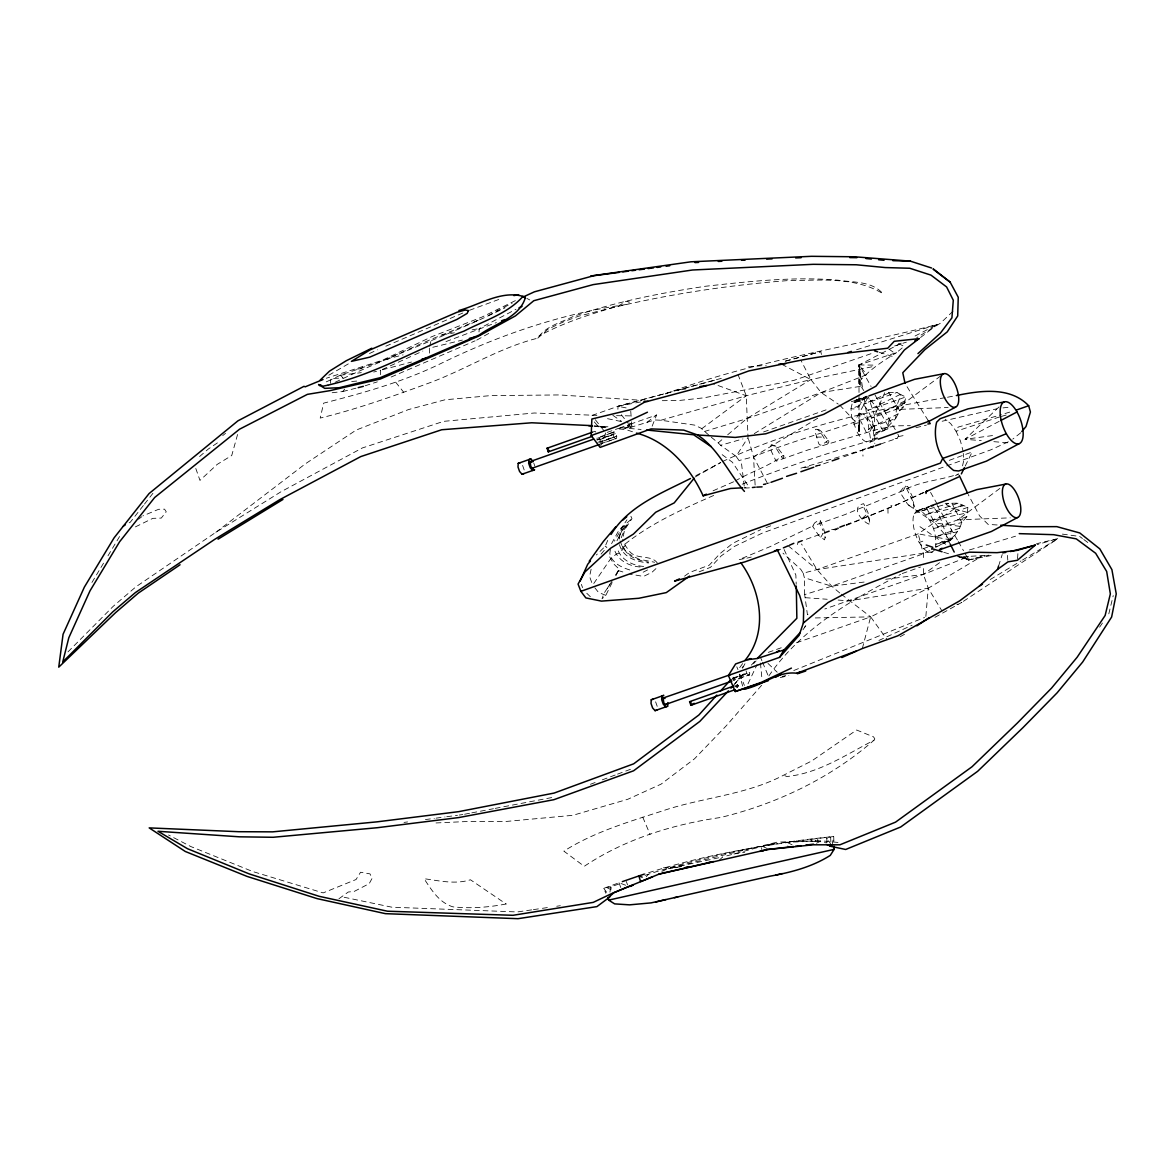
<?xml version="1.0" encoding="UTF-8"?>
<svg xmlns="http://www.w3.org/2000/svg" width="1175" height="1175" viewBox="0 0 1175 1175"><rect width="100%" height="100%" fill="white"/><g stroke="black" fill="none" stroke-linecap="round" stroke-linejoin="round"><path stroke-width="0.75" stroke-dasharray="5 3.75" d="M858.998 418.682L859.013 364.955L902.253 342.63M617.888 409.267L618.021 406.271L721.729 378.247M934.742 549.724L931.922 552.514L927.971 552.103L923.506 548.578L919.188 542.468A22.178 9.371 70.5 0 1 914.341 513.46L917.161 510.684L921.112 511.096C931.804 518.953 937.151 533.832 935.418 546.772L950.061 540.573L952.91 538.223L959.652 528.207L961.826 522.449L966.849 516.662L967.892 507.306L957.992 503.164L945.141 503.355M955.554 475.611L958.536 473.966C940.397 480.56 920.48 480.781 903.369 490.577L844.443 514.797L812.498 526.077L818.711 535.506L824.527 539.839L825.423 535.609L823.484 528.001L820.414 520.863L818.299 520.393L814.716 522.875L812.601 526.048L770.066 546.654L739.031 559.623L745.332 558.433M869.706 522.214L867.899 512.3L863.625 503.664C850.303 506.822 861.348 521.024 868.942 524.138L869.706 522.214L868.81 517.808L863.596 506.924L864.345 504.237M914.121 506.513L912.314 496.614L907.614 486.303L903.928 487.023L899.83 492.031L907.541 504.119L913.357 508.452L914.121 506.513L913.225 502.107L906.865 489.035L907.614 486.303M380.406 374.707L380.641 370.243L373.709 372.049M598.545 437.82L614.29 431.857L597.12 437.923L597.018 439.7L613.027 434.442L613.159 432.253L614.29 431.857L616.728 436.189L616.596 438.378L600.352 444.121M737.43 687.639L737.606 684.702L738.972 687.096M733.538 677.769L749.753 672.599L749.606 674.803L733.582 680.457M1017.55 558.683L1017.961 552.382M957.463 556.48L968.729 559.946L968.993 556.377L988.983 555.202M873.466 435.866L884.716 430.035L895.629 418.564L896.672 406.095L900.858 394.683L896.966 392.45L884.746 392.641L874.597 415.744L874.802 443.518M925.856 616.42L928.25 588.234L923.447 574.413L923.418 567.554M478.989 331.952L479.282 328.589L515.987 309.275M898.449 343.482L904.06 346.39L896.613 352.573L859.013 364.955L859.013 383.417L863.787 390.614M330.366 383.285L330.807 379.804L340.397 375.163L382.433 360.857L431.357 339.223L479.826 319.629M621.267 537.739L626.76 524.079L621.707 528.574L614.408 541.146M610.383 549.43L609.796 553.469C611.764 562.928 621.399 567.363 629.756 569.948M609.928 892.133L610.765 886.831L621.149 883.277M895.673 418.491L899.771 410.795L903.722 406.697L905.808 396.959L900.858 394.683M832.106 845.031L833.721 836.541C769.698 844.12 705.47 853.931 644.032 874.2M623.323 536.197L624.542 529.925L631.974 518.645L630.27 514.87M866.269 397.223C859.322 400.308 861.187 410.853 850.994 408.665L851.464 416.112L856.413 430.564M619.24 539.046L621.443 528.06L626.98 519.805M619.049 538.047L619.695 534.977L626.76 524.079M429.742 346.331L431.357 339.223M857.118 432.121A22.178 9.371 70.5 0 0 872.658 439.391C876.153 425.644 870.352 409.267 859.028 400.748L855.077 400.337L867.121 396.093M962.531 465.843L963.735 460.585L963.28 453.403M615.964 575.133L619.21 569.141L613.6 563.868L608.092 554.057M860.012 413.615L863.522 414.07L866.313 416.17L874.523 427.48L873.833 430.329L865.843 417.903L860.012 413.615L859.938 418.814M1108.818 613.849L1113.224 595.593M828.86 441.154C828.096 450.333 821.325 427.862 815.597 429.316L814.833 431.24C820.326 446.25 816.904 448.586 828.052 440.463L828.86 441.154L821.898 431.871L819.107 429.756L815.597 429.316M771.182 445.017L774.692 445.457L777.483 447.572L783.916 456.018C782.858 464.83 776.91 443.753 771.182 445.017L770.418 446.926L771.329 451.317L776.117 461.188L807.959 449.937L879.943 428.669L896.951 425.791L910.346 425.688M820.414 520.863L819.651 523.551L823.029 530.645M862.332 648.527L870.646 616.875L928.25 588.234L981.874 556.186M237.57 434.5L231.739 455.503L217.14 464.433L199.97 480.399L195.579 467.841M591.113 569.258L589.586 576.572L591.73 582.462M998.559 566.115L1002.216 554.541M797.355 544.539L798.192 542.16M611.587 543.628L619.225 529.631L631.974 518.645M607.725 540.383L605.154 546.375L596.371 554.982M600.719 445.795L605.668 432.914M607.181 432.385L617.8 428.625L630.226 427.494L631.68 423.72L656.619 414.995L651.038 428.919M616.978 540.794L622.706 529.147L627.244 524.843M612.131 580.993L604.038 593.243L602.026 598.809L605.801 595.358L612.454 581.977M748.005 683.821L757.111 664.433M537.798 338.15L548.049 329.147L564.323 321.495L578.482 316.237L618.153 306.205L625.732 301.402L629.198 301.843L628.625 304.193C563.471 313.02 500.08 334.567 441.066 363.428C403.877 381.611 363.589 392.876 323.668 403.143L320.217 418.065C356.231 409.297 391.26 396.886 426.055 384.122C464.096 370.639 498.273 347.918 537.798 338.15C545.42 326.151 560.901 322.655 572.857 316.648C615.788 301.681 660.497 293.06 705.352 286.274C749.474 281.398 793.933 276.36 838.333 280.223C853.402 282.514 871.938 280.972 882.88 293.662C854.592 276.228 818.813 280.473 786.927 280.663C728.089 285.275 669.574 294.088 612.146 307.821C587.103 315.252 561.914 323.419 538.958 336.021M870.058 431.357L872.291 426.804L874.523 427.48M903.369 490.577L905.617 486.024M965.204 466.078L972.122 452.008L947.168 461.099M615.832 575.559L619.21 569.141L615.568 575.045M742.629 668.134L745.156 663.376L742.13 667.914M91.944 582.462L104.193 562.091M107.968 555.819L121.157 533.876M607.343 588.322L611.911 580.949M820.767 537.151L823.205 533.274L801.938 540.794M744.23 486.127L741.601 464.198L736.093 456.341L748.034 437.452L746.242 395.755L738.062 374.678M880.486 444.062L897.083 438.348L898.743 435.822L896.187 431.269M593.786 583.49L610.398 559.109L616.214 554.159L619.196 553.102L623.881 548.402L621.986 544.04M1099.594 627.171L1103.692 621.252M802.936 629.829L806.74 624.366L804.625 627.186M739.677 667.65L742.835 663.332M859.145 381.743C869.588 369.537 883.115 360.916 896.613 352.573M761.65 685.26L726.091 725.974L694.543 758.771L661.114 784.122L627.744 799.294L572.915 815.303L506.322 821.442L467.738 821.487L433.355 823.073M873.965 740.25L874.802 738.972L873.612 736.916L856.604 730.013L811.617 761.018L783.666 775.162C746.712 794.623 704.692 797.208 665.608 809.883C630.872 821.266 594.961 831.371 563.868 851.141L584.254 866.313C624.659 839.288 672.732 824.321 720.613 817.492C776.631 803.891 830.373 778.261 873.965 740.25C846.073 754.6 818.769 773.429 786.795 776.513L783.666 775.162M143.379 505.514L130.263 522.243L127.018 523.918M144.466 504.119L153.205 492.957M768.861 675.919C801.012 628.992 851.141 599.955 900.623 574.413M646.323 876.785L648.38 874.273C708.393 854.607 770.947 842.622 833.721 836.541L833.927 843.004M1020.767 432.767L1012.806 439.083M601.042 554.115L606.887 547.227L605.154 546.375M332.143 392.729L342.659 391.554L345.024 388.763M733.435 685.495L744.407 673.04M751.383 665.109L757.199 658.514M338.943 898.743L348.27 892.016L354.204 891.428L369.229 883.629L372.181 878.21L369.963 873.877L360.563 872.232L356.04 879.532L323.154 892.897L252.772 871.542L190.908 846.587L168.539 834.999M734.772 683.615L744.803 672.937M753.586 663.596L756.098 660.938M784.606 842.313L814.892 841.241L817.668 838.407L817.873 841.153L826.422 842.916L830.681 837.32L830.931 844.296M67.959 651.89L113.167 606.359L135.903 586.839L215.892 532.275L281.148 491.679L362.267 447.983L443.68 421.34L534.375 412.998L596.915 415.363M795.945 841.814L796.914 840.83L797.032 841.755M719.232 860.262L722.64 856.942L671.85 867.884L673.451 865.946L673.848 867.444M952.969 311.272L940.514 323.154L916.794 337.622M999.044 406.903L965.057 439.303L981.257 440.64M655.944 568.627L651.963 572.313L643.533 576.411L629.58 574.076M862.215 518.41L867.047 514.107M954.599 535.492L949.121 540.324L931.437 549.592M199.588 456.532L208.445 448.923L220.048 441.124M711.257 437.188L718.175 442.872L722.243 439.421M727.663 434.809L746.654 418.711L810.853 379.584L874.949 366.145M222.707 435.602L225.527 433.34M920.51 337.533L937.488 324.432C845.765 348.27 751.163 360.828 662.392 395.094M138.532 519.218L141.822 516.706M630.226 427.494L646.911 422.383L656.619 414.995M215.892 532.275L305.192 463.949L356.172 430.065L408.474 409.576L444.884 399.808L490.239 395.637L559.315 394.932L641.976 400.322M625.57 428.302L631.68 423.72L628.228 423M940.705 375.927L895.629 409.532L948.166 407.505M999.866 488.433L957.698 519.879L1010.25 517.837M701.666 428.772L746.242 395.755L810.853 379.584L821.134 392.553L838.245 404.097M684.555 576.161L689.578 572.46L709.259 565.16L719.952 553.675L732.686 543.379L760.68 529.675M939.559 562.707L923.447 574.413L824.821 608.973M328.824 375.192L350.238 362.767M963.368 601.336L1057.97 538.591L1036.556 543.717M754.262 433.634L821.134 392.553L866.724 374.693L859.013 364.955L876.403 365.146M990.158 579.569L1020.987 560.945M1022.529 560.005L1057.97 538.591L1037.026 544.642M817.741 418.227L753.513 456.796L739.721 460.35M695.292 476.918L720.789 462.495L695.262 475.978M488.227 315.532L512.153 303.15M476.742 340.118L491.958 331.644M900.094 636.762L904.853 634.118M934.933 617.345L961.855 602.349L956.876 604.64M335.154 382.286C390.82 355.496 449.555 335.125 505.074 307.821M999.147 421.355L965.057 439.303L995.548 435.161M929.822 550.443L923.359 553.822L831.724 586.207L804.669 594.594L807.445 614.76L810.912 613.6M915.061 336.006L937.488 324.432L856.531 349.768M904.794 400.939L871.307 418.153L903.722 406.697M643.166 572.196L647.543 569.948M898.185 413.776L873.451 426.393L895.629 418.564M1008.326 441.8L990.877 449.819L762.546 532.995L734.404 546.419L721.2 555.893L710.478 567.334L695.894 573.106M735.109 481.016C750.781 471.851 769.405 466.152 783.152 455.386L783.916 456.018M816.434 843.283L820.62 841.153M515.37 300.624L481.882 317.103L431.945 336.623L382.565 360.152L326.312 378.247M900.358 394.389L867.811 410.383L905.808 396.959M135.404 526.885L152.823 518.351L161.298 518.072L166.233 511.771L164.544 509.157L158.625 509.289L142.909 515.869M872.291 426.804L868.648 429.169L866.328 432.473L860.849 421.34M888.153 426.995L873.936 433.854L887.727 428.978L889.372 419.123M923.462 492.472L894.322 505.852L845.442 525.783M904.398 402.482C855.87 424.983 803.054 436.424 753.513 456.796L755.246 487.199M962.119 505.074L954.394 508.702L918.204 533.847L816.992 569.611L803.186 573.165L800.792 569.39L782.991 553.146M369.449 353.528L377.469 349.812M916.133 511.698L931.378 506.058M878.915 640.448L912.094 625.203M382.272 369.508L413.101 355.496M414.731 354.747L422.838 351.061M330.807 379.804L325.754 382.095L328.853 385.767M713.68 495.468C681.735 509.451 649.393 523.977 622.265 546.316L627.068 552.97L638.95 559.183L654.622 562.252M924.079 492.501L894.322 505.852L890.826 505.632M888.829 392.979L863.493 404.273L896.966 392.45M831.665 529.367L835.337 529.91L838.524 528.5M846.499 524.946L897.715 504.251M661.833 871.336L668.502 868.384L777.277 842.123L821.325 840.801L839.185 842.563M713.093 490.798L733.582 481.794M769.302 844.854L771.52 843.885L725.886 856.105M385.841 346.199L462.965 312.947M391.187 377.013L475.067 340.838M722.375 461.599C793.066 428.713 869.089 410.281 945.728 397.591M835.337 529.91L838.7 528.544M793.786 670.514L924.505 617.492M469.442 310.303L499.111 299.346M742.189 484.203C786.501 466.607 831.753 451.45 877.666 438.583M445.986 341.602L496.408 322.582M599.926 439.656L615.773 433.487L596.988 440.111M766.041 527.634L771.02 525.695M734.933 686.905L736.901 686.141M625.658 885.23L619.034 882.777L603.759 888.315L605.815 893.25M838.216 527.795L830.607 530.645M846.103 524.74L852.874 522.111M859.028 400.748L867.033 397.664M731.232 679.547L746.992 673.569L748.475 675.199L749.606 674.803L733.611 680.046L732.759 675.566M867.282 396.533L853.77 401.644L852.257 403.128L850.994 408.665L859.189 405.757M590.438 784.283L595.519 782.374M602.305 779.848L615.862 774.766M617.551 774.134L631.107 769.067M768.288 652.375L783.196 647.058M808.973 466.827L800.63 468.238L866.533 448.835L840.536 457.927M902.224 573.547L920.554 567.011M592.435 432.194L595.035 431.269L595.857 432.18M619.342 428.082L631.68 423.72M599.544 442.255L616.728 436.189L600.675 442.255L599.749 439.142L598.266 437.526L597.12 437.923M763.588 431.945L827.567 409.341M867.033 397.914L852.257 403.128L862.465 400.411M853.623 424.351L859.175 422.398M872.658 439.391L877.431 437.702M869.838 442.167L876.623 439.773M744.407 488.11L749.577 487.845L732.377 462.23L719.673 452.816M930.953 505.808L917.161 510.684L929.807 506.572M914.341 513.46L929.131 508.261M957.992 503.164L925.577 514.621L963.72 505.691M967.892 507.306L929.895 520.731L967.04 512.902M966.849 516.662L933.391 528.5L961.752 522.611M919.188 542.468L922.816 541.19M959.652 528.207L935.535 536.74L957.126 531.849M923.506 548.578L927.677 547.095M952.91 538.223L936.02 544.187L950.252 540.397M732.568 678.665L749.753 672.599M737.606 684.702L735.623 685.407L736.96 687.742M592.009 415.451L618.021 406.271L716.75 379.657M600.778 443.607L616.596 438.378M815.362 466.695L830.534 461.408M796.459 642.784L870.646 616.875L887.169 639.699M870.983 353.719L793.595 380.48L704.016 397.811L679.223 400.469L661.026 400.704M894.586 345.993L906.38 342.131M644.987 875.39L648.38 874.273M365.117 385.782L377.337 381.846M855.077 400.337L866.063 396.812M597.767 442.314L613.967 437.144L615.45 438.774M646.911 422.383L654.637 419.945L660.923 420.239L694.631 425.115L701.137 428.243L709.876 436.057M1009.722 412.117L999.411 415.245M765.513 484.071L769.361 482.881M704.339 431.504L746.654 418.711L821.134 392.553L860.937 386.281M995.974 416.273L958.124 427.113L956.083 431.254L960.445 440.963L963.133 451.259M969.419 549.959L1015.553 536.197M474.891 321.568L477.021 320.702M851.288 401.703L865.975 397.444M660.923 420.239L746.242 395.755L713.401 383.828M718.175 442.872L720.657 445.281L742.908 438.921M865.843 448.615L862.641 449.526L862.993 456.15M999.602 416.934L956.083 431.254L950.692 423.617L945.097 419.211M1001.335 416.435L1006.564 414.951M782.168 676.521L785.649 675.552M921.112 511.096L948.68 503.546M785.517 361.122L820.782 351.619L821.457 354.453M785.399 361.122L820.782 351.619M382.36 369.787L411.485 362.032M779.26 549.592L780.699 549.224M385.547 359.388L403.069 354.879M751.222 557.082L746.918 558.14M959.006 556.524L968.729 559.946L983.828 556.069M342.659 391.554L356.466 388.073M771.578 844.267L774.56 843.518M915.927 427.7L926.414 425.115M942.159 421.238L996.708 408.841M432.811 347.271L462.363 340.074M958.815 556.686L968.729 559.946L988.351 555.246M950.751 539.942L918.204 533.847L923.359 553.822L923.388 560.681M932.289 551.795L816.992 569.611L788.219 545.802M780.273 677.564L788.822 675.669M668.149 868.678L682.381 866.416M898.17 436.645L904.104 435.426M961.077 556.583L968.729 559.946L993.139 555.129M640.581 401.938L618.021 406.271L627.685 408.224M947.505 397.253L956.406 395.549M464.61 814.231L470.015 813.188M471.821 812.85L493.427 808.723M495.218 808.371L552.852 797.355M441.962 334.919L454.402 332.804M472.174 329.793L479.282 328.589M815.656 465.697L820.664 464.845M675.742 390.614L679.179 390.041M680.913 389.748L686.082 388.896M734.008 853.99L744.7 852.242M895.144 438.657L897.083 438.348M531.629 909.876L517.294 911.947L391.907 907.203L340.868 896.584M533.435 909.612L540.603 908.569M542.395 908.319L549.562 907.276M556.73 906.248L560.328 905.719M404.024 822.412L407.593 821.942M425.409 819.562L434.309 818.373M436.087 818.138L445.002 816.948M446.779 816.713L457.472 815.288M459.249 815.039L462.818 814.569M864.11 582.051L831.724 586.207L804.376 577.703L803.186 573.165M885.686 579.275L923.447 574.413L968.993 556.377L961.532 557.097M340.236 375.236L361.327 372.637M1003.024 407.901L1009.237 407.167M605.801 595.358L598.501 592.42L594.403 587.236M748.255 366.879L766.217 365.293M351.678 381.493L358.772 380.891M744.421 487.669L745.993 487.537M853.726 452.537L856.502 452.331M357.185 369.023L363.853 368.568L362.341 367.129M333.627 378.438L343.041 377.953L340.397 375.163M497.054 310.567L498.538 310.494L497.906 310.082M385.708 359.315L388.367 359.227L387.5 358.478M814.892 841.241L817.873 841.153M677.226 867.356L663.111 867.767L664.037 871.116M815.303 617.933L870.646 616.875L841.109 594.095M816.463 437.085L823.719 437.1M616.508 415.671L630.74 415.891M997.164 524.975L988.102 524.388L979.627 515.957L968.215 494.499M594.242 425.805L610.104 426.951M620.62 427.715L641.08 429.448M805.272 597.678L827.2 599.265M838.172 600.072L849.128 600.866L928.25 588.234L941.645 610.442M993.844 441.668L1010.045 443.004M594.007 426.246L604.773 427.392M619.122 428.919L626.304 429.697L634.779 432.532M606.036 427.45L597.84 426.07L593.86 421.37M599.896 426.731L606.359 427.45M640.14 566.982C629.095 566.262 616.992 560.137 614.158 548.696M1062.376 534.111L1069.294 535.036M1071.013 535.271L1079.649 536.446L1082.425 538.502M959.99 526.371L934.889 522.934L908.583 505.177M643.68 566.423C632.385 565.718 620.297 559.388 617.154 547.888M607.534 418.682L621.325 421.561M950.061 540.573L934.889 522.934L926.252 507.659M967.069 512.344L954.394 508.702L943.363 503.252M943.76 552.279L950.619 554.38M618.843 570.727L622.853 571.961M879.326 352.338L892.133 356.304M767.246 848.57L761.194 845.692L762.061 850.847M792.126 844.825L787.368 842.519L787.984 847.219M875.052 395.094L895.335 429.742M937.151 505.426L957.478 540.045M611.147 889.798L606.799 887.536L608.136 890.797M781.698 364.25L810.853 379.584L801.306 361.004M526.826 298.391L529.763 299.933M590.364 596.753L585.635 592.171M962.913 556.774L968.729 559.946L964.396 552.294M810.368 839.699L812.938 841.388M919.952 526.679L946.477 544.774L949.782 539.325L951.427 529.323M964.411 557.009L968.729 559.946M612.836 415.318L621.619 421.384M627.494 425.423L630.417 427.436M889.049 349.151L895.556 353.837M1083.805 539.531L1087.962 542.615M839.758 592.978L831.724 586.207L816.992 569.611L801.512 543.981M736.093 456.341L720.657 445.281M767.995 663.434L777.174 672.188M839.67 405.067L854.739 421.017L867.884 397.561L877.901 408.21L888.315 426.261M395.637 382.154L403.701 392.259M595.358 419.739L604.728 431.71M621.34 414.731L627.788 423.073M628.86 424.454L631.019 427.245M606.638 892.339L603.759 888.315L610.765 886.831L612.058 890.048M657.457 563.207C651.552 554.262 636.586 560.167 629.447 551.31L625.335 545.582L622.721 539.325M928.25 420.65L905.866 384.842M899.771 410.795L888.99 392.993M832.032 846.162L826.73 838.01L826.936 842.989M934.654 508.613C943.261 519.056 943.833 532.863 950.311 544.231M930.556 492.354L937.386 504.457M958.345 541.572L963.529 550.752M859.821 384.768L859.013 364.955L871.072 386.472M883.189 431.107L874.597 415.744L868.34 396.753M961.826 522.449L952.058 503.722M767.304 483.16L753.513 456.796L748.034 437.452M784.122 549.548L795.857 575.06L796.209 584.225M642.769 817.183L650.039 834.323M619.489 544.715C622.912 557.611 636.821 561.885 648.644 562.957L648.248 562.164C638.877 560.578 628.522 557.464 623.881 548.402L621.399 549.283L625.335 545.582L622.265 546.316L619.842 540.5M760.548 657.486L761.885 660.658M762.546 662.245L767.848 674.949M736.798 666.783L737.959 669.618M739.78 674.083L744.407 685.422M742.688 686.082L739.281 674.479M581.346 584.357L582.58 587.632M619.034 882.777L620.87 887.845M746.037 670.866L746.992 673.569M613.027 434.442L613.967 437.144M655.606 701.827L657.207 706.322M533.788 463.141L534.845 466.137M522.596 465.403L524.182 469.912M626.334 881.485L627.538 884.893M824.997 536.476L825.291 537.915M860.967 386.311L859.013 364.955L861.26 378.879M804.669 594.594L804.376 577.703M859.013 364.955L862.729 388.881M864.242 398.604L870.469 438.73M760.46 663.008L761.958 679.018M1007.43 555.423L1007.812 560.24M630.755 411.294L631.401 419.989M631.518 421.737L631.9 426.951M429.33 348.108L429.462 353.293M887.933 508.217L888.021 513.49M738.429 685.598L736.446 686.303L738.429 685.598M506.117 903.972C488.741 907.379 470.617 908.701 452.948 906.865C439.127 902.576 431.577 890.077 424.072 878.709C439.362 880.78 455.283 884.599 470.455 879.781L506.117 903.972"/><path stroke-width="1.5" d="M858.998 425.526L858.998 431.298L859.468 420.077M768.465 680.619L735.242 691.532L728.412 675.449L779.554 657.354L799.147 635.293L803.362 623.029L803.685 609.149L799.69 595.534L777.189 549.606M591.201 435.514L591.862 419.02L632.502 409.208L644.355 402.261L713.401 383.828L748.857 370.918L781.698 364.25C816.684 356.128 852.227 352.456 887.742 348.211L894.248 341.293L919.1 338.62L904.324 350.032L875.933 386.193L823.763 414.305L765.762 433.795L735.197 437.423L697.553 434.97L683.688 430.094L651.038 428.919L600.102 447.396L591.201 435.514L617.198 426.349L647.44 412.219M533.259 461.643L530.792 458.926L518.219 463.361L517.999 467.018L519.585 471.513L522.053 474.23L523.962 473.569M593.683 439.142L530.028 461.628L530.85 466.534L532.334 468.149L533.479 467.694M592.406 432.194L547.021 448.248L548.299 451.861L549.004 450.422M667.855 702.562L667.635 706.219L665.74 706.88L663.258 704.178L661.672 699.668L661.892 696.011L663.802 695.35L651.244 699.786L651.023 703.443L652.61 707.938L655.077 710.655L656.972 709.979M730.116 674.758L663.053 698.053L663.86 702.944L665.344 704.574L666.489 704.178M733.949 685.994L689.607 701.666L690.885 705.294L694.205 703.296M691.517 705.059L691.59 703.84M580.112 581.067L587.72 564.25L590.452 560.989M925.988 493.471L926.664 490.959M841.888 657.53L862.332 648.527L897.876 635.793L959.637 600.895L979.362 586.075L997.502 569.434L998.559 566.115M961.356 473.892L964.425 467.635M525.357 297.613C519.526 317.632 494.778 323.595 479.371 334.919L380.245 377.689L339.164 387.721L324.711 388.352L318.572 384.519L322.934 386.208C372.681 376.117 416.934 348.696 464.11 331.071C484.085 320.687 507.776 313.681 522.992 296.364L525.357 297.613L523.903 297.231M779.554 657.354L784.033 649.951L800.234 632.502M611.044 534.463C628.522 505.808 661.877 493.03 690.474 478.519M728.412 675.449L735.638 663.934L750.869 658.558M834.03 846.235L834.118 849.363L830.27 855.4C812.072 866.944 791.025 872.408 770.095 876.168L651.112 902.885L629.55 904.853L614.643 903.883L608.665 900.123L607.857 898.17L613.776 892.78L628.977 886.449M589.189 561.268L603.363 541.469L615.7 526.929M744.95 660.453C768.318 632.179 761.209 590.584 740.764 562.678M1021.809 431.519L1025.995 426.554L1030.416 412.028L1028.668 405.728C1010.089 386.325 980.288 390.57 956.406 395.549M694.161 478.21L674.215 502.885L655.709 512.256L633.384 534.111L610.618 548.226L585.018 571.873L578.056 584.063L580.876 591.333L585.855 597.913L601.468 601.115L638.774 598.281L666.298 592.597L689.578 576.073M747.785 659.645L757.199 658.514L796.856 618.285L796.283 586.061M716.853 695.101L698.875 715.002L633.678 763.823L554.145 793.066L458.617 811.661L377.102 821.839L272.644 831.856L238.789 831.709L149.181 827.89L185.283 851.478L247.132 876.433L317.103 898.625L385.444 913.665L518.013 918.688L596.915 906.615L609.737 897.039M720.451 691.12L730.057 680.501M728.456 690.827L699.786 721.45L633.604 770.785L553.836 799.705L458.735 817.565L377.307 827.714L273.129 837.276L239.436 836.82L157.979 831.283L187.515 848.717L249.247 873.921L319.13 896.305L387.456 911.212L513.034 915.296L593.228 902.385L612.704 893.103L659.454 873.95L713.563 861.525M730.953 688.153L733.435 685.495M320.026 380.23L329.455 371.168L346.317 360.696L371.829 348.211M917.939 353.616L940.323 333.23L951.926 317.838L953.292 300.242L946.609 286.95L930.982 275.126L909.773 268.252L885.245 267.562L856.325 264.772L813.188 264.316L692.516 270L593.125 284.629L533.803 300.712L515.428 315.899L478.622 336.123L380.171 379.084L330.013 390.643L307.395 394.359L239.553 429.198L154.689 497.466L119.63 541.734L89.99 590.863L68.811 637.746L62.73 661.995L112.829 611.808L135.448 592.538L214.981 539.178L279.856 499.61L360.784 456.576L441.727 429.742L531.746 422.78L592.435 425.673M622.633 520.173L626.745 516.736M803.362 623.029L828.081 602.511L853.212 589.248L910.096 567.731L969.316 552.162L997.046 552.661L1017.051 550.399L1035.293 545.141L1017.433 560.255L1007.944 561.856L997.502 569.434M319.512 385.664L320.672 384.783M939.354 549.636L942.1 548.226M180.069 564.764L138.327 593.096L115.561 612.674L58.75 667.15L63.068 634.265L84.365 587.118L114.107 537.812L149.078 493.559L237.923 420.841L304.149 386.252M123.331 526.136L125.387 524.755M916.852 625.82L929.043 617.859M757.199 658.514L776.308 652.345L779.216 650.495M743.863 689.182C762.413 685.98 777.38 670.719 796.826 673.26L856.223 651.038M401.63 369.89L407.754 366.086M218.065 539.163L282.955 499.448M979.362 586.075L982.447 584.21M607.857 898.17L609.091 897.421M775.882 677.064L781.419 673.877M955.422 407.211A17.742 7.491 70.5 0 1 940.441 384.269A17.742 7.491 70.5 0 1 952.69 379.98A17.742 7.491 70.5 0 1 955.422 407.211L929.366 421.135L878.312 439.171M1019.033 443.739A22.178 9.371 70.5 0 1 1000.307 415.054A22.178 9.371 70.5 0 1 1015.626 409.693A22.178 9.371 70.5 0 1 1019.033 443.739L986.471 461.129L958.624 470.984L953.689 470.47C939.53 459.836 932.274 439.347 936.637 422.178L940.162 418.697L968.024 408.856L1004.287 401.923M1017.491 517.558A17.742 7.491 70.5 0 1 1002.51 494.616A17.742 7.491 70.5 0 1 1014.774 490.313A17.742 7.491 70.5 0 1 1017.491 517.558L991.436 531.467L940.118 549.606M304.986 386.913L323.022 379.51M1000.777 420.503L1017.007 411.97M636.483 433.105C667.503 441.212 690.136 467.591 703.149 495.821L706.351 494.146M868.942 395.887L914.605 379.305L943.613 373.753M914.752 340.897L919.1 338.62M519.012 307.821L522.053 306.367M791.407 668.105L761.238 682.367L735.242 691.532M523.301 296.923L534.39 291.826L593.904 275.684L619.181 272.38M679.429 578.893L674.582 581.111L744.832 561.9L779.098 549.783M789.453 545.259L793.83 543.291M925.694 491.782L958.521 477.035M783.358 547.873L788.219 545.802M629.668 886.42L632.958 885.039M1006.314 433.692L970.565 448.571L942.703 458.426L940.397 463.112L580.876 591.333M629.918 886.449L633.252 885.069M652.639 876.756L640.639 881.647L638.833 875.948L644.032 874.2M745.728 688.668L748.96 687.36M839.787 527.193L844.517 525.357M796.826 673.26L800.248 671.953M458.882 310.523C479.429 304.795 501.211 290.196 522.992 296.364M798.192 542.16L801.938 540.794M548.299 451.861L592.009 436.424M532.334 468.149L599.426 444.444M522.053 474.23L534.625 469.794L532.716 470.455L530.248 467.753L528.662 463.244L528.882 459.601L530.792 458.926M770.991 482.308L782.447 478.254M796.547 473.275L786.574 476.374M824.688 532.745L829.139 531.173M665.344 704.574L731.863 681.074M655.077 710.655L667.635 706.219M690.885 705.294L735.227 689.622M1016.654 409.957L1028.668 405.728M501.549 320.775L504.986 319.571M547.021 448.248L548.475 448.923M518.219 463.361L520.128 462.7M530.028 461.628L531.952 462.098L529.954 462.788M651.244 699.786L653.138 699.11M663.053 698.053L664.977 698.523M689.607 701.666L691.062 702.342M832.194 460.835L838.862 458.514M744.451 491.414C729.087 474.098 718.483 448.703 697.553 434.97M800.895 471.733L813.761 467.253M868.002 448.336L873.877 446.309L870.66 447.234M622.324 881.632L638.833 875.948L642.196 877.152M875.522 445.751L880.486 444.062M703.149 495.821L730.6 488.477L742.644 487.801M797.37 673.774L805.727 671.013M847.924 352.471L851.376 351.384M655.591 902.062L665.917 899.595M776.308 652.345L784.033 649.951M1010.397 551.56L1035.293 545.141M421.766 359.286L426.907 357.92M774.398 550.855L777.644 550.018M759.917 851.39L767.936 849.393L793.845 846.529M608.665 900.123L834.118 849.363M358.184 387.647L363.369 386.34M469.324 338.385L474.538 337.122M658.72 874.185L767.51 849.569L812.997 844.81L839.934 844.796L895.541 822.148L972.004 766.776L1017.315 723.08L1051.596 688.065L1077.137 657.251L1105.132 615.494L1110.346 593.904L1106.674 571.461L1095.658 553.278L1076.271 538.87L1053.652 534.684L1019.224 533.641M775.647 875.111L782.3 873.568M707.1 862.92L710.596 862.142M674.391 897.7L677.784 896.951M762.061 850.847L763.398 850.553M513.901 295.601L518.63 294.69M1005.683 484.1L976.689 489.652L930.953 505.808L932.994 505.676M763.544 484.423L765.513 484.071M699.889 386.59L706.792 385.444M1002.745 552.882L1005.697 552.441M590.702 276.007L690.944 261.805L811.528 256.312L854.666 256.782L910.375 261.144L931.599 268.017M927.809 423.984L930.233 423.646L928.25 420.65M813.511 844.164L805.874 845.104M622.794 271.91L628.214 271.19M631.827 270.72L635.44 270.25M639.053 269.78L644.458 269.075M648.071 268.59L653.491 267.885M657.104 267.415L660.717 266.945M666.137 266.24L669.75 265.756M795.299 846.352L800.983 845.692M752.411 487.522L755.246 487.199M778.775 364.191L785.957 363.56M695.012 262.598L698.596 262.422M718.278 261.438L721.847 261.261M741.528 260.292L745.112 260.101M756.744 487.126L762.076 486.861M766.658 259.088L772.092 258.867M795.666 257.927L801.1 257.707M686.053 867.091L689.578 866.988M647.968 401.307L644.047 401.262L644.355 402.261M849.745 257.589L856.942 257.663M892.853 260.659L910.375 261.144M827.009 844.649L832.032 846.162M1000.792 525.21L1024.38 526.738L1056.824 526.635L1079.796 532.965L1099.815 548.887L1111.902 569.64L1116.25 593.904L1111.623 617.037L1082.66 662.024L1057.118 692.824L1022.94 727.648L977.629 771.329L900.696 826.994L845.662 849.481L829.491 846.059M865.975 258.544L871.395 259.058M878.621 259.763L884.041 260.277M646.514 430.006L693.588 434.765L711.154 446.588M588.631 425.673L592.215 426.055M931.775 548.593L942.056 551.751M874.523 350.855L877.725 351.839M926.223 545.009L932.818 547.33M933.023 269.09L950.134 282.118L958.242 297.246L957.698 315.957L947.241 331.879L924.798 349.739L902.782 372.725L905.029 383.344M933.508 269.104L950.134 282.118M950.311 544.231L954.217 552.059M959.285 475.537L967.48 492.927M468.399 310.582L467.209 313.373L456.884 319.453L369.817 357.141L351.398 361.371L370.022 349.93L457.075 312.242L465.241 310.024L468.399 310.582"/></g></svg>
